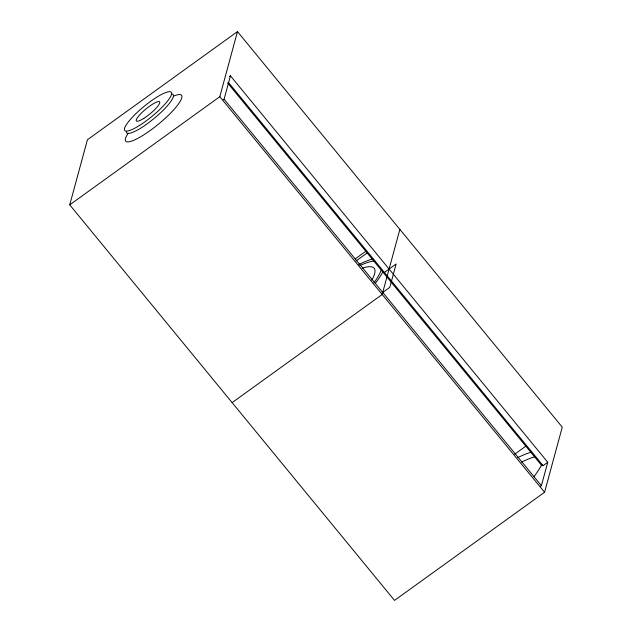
<?xml version="1.0" encoding="UTF-8"?>
<svg xmlns="http://www.w3.org/2000/svg" width="632" height="632" viewBox="0 0 632 632"><rect width="100%" height="100%" fill="white"/><g stroke="black" fill="none" stroke-linecap="round" stroke-linejoin="round"><path stroke-width="0.95" d="M69.741 204.847L87.421 139.751L237.482 31.6L562.259 427.153L544.579 492.249L394.518 600.4L69.741 204.847L219.802 96.696L237.482 31.6M223.207 99.84L224.083 99.208L230.443 75.816L547.754 462.276L541.395 485.668L540.518 486.308M399.874 229.377L382.186 294.473L232.126 402.623M383.276 271.776L383.158 272.1A5.712 1.209 -39.4 0 0 383.245 272.51L384.406 272.424L396.13 263.978L389.778 287.37L381.957 293.003M542.027 464.812L541.814 465.334A5.712 1.209 -39.4 0 0 541.901 465.737L543.062 465.658L547.754 462.276M229.558 76.448L230.443 75.816M355.974 261.016L367.145 252.966M514.669 454.218L525.864 446.153M355.097 258.954L366.331 250.928M228.231 82.215L543.062 465.658M227.654 83.013L541.837 465.666M224.083 99.208L541.395 485.668M219.802 96.696L544.579 492.249M172.18 94.034A30.099 6.375 -39.4 0 1 154.042 118.5A30.099 6.375 -39.4 0 1 126.274 131.804M173.911 95.969A36.119 7.647 -39.4 0 1 175.625 107.606A36.119 7.647 -39.4 0 1 138.487 137.981A36.119 7.647 -39.4 0 1 128.043 133.486M541.189 465.673A88.788 18.802 -39.4 0 1 533.977 476.631M517.758 457.6A88.788 18.802 -39.4 0 1 531.07 452.236M521.487 462.142A88.788 18.802 -39.4 0 1 534.798 456.778M382.976 271.594A88.788 18.802 -39.4 0 1 375.534 283.12M358.7 264.563A88.788 18.802 -39.4 0 1 372.904 258.867M381.452 269.374A84.269 17.846 -39.4 0 1 373.694 283.183M359.798 265.622A84.269 17.846 -39.4 0 1 374.705 260.85M362.334 268.15A75.24 15.934 -39.4 0 1 371.806 280.126M139.648 125.365A30.099 6.375 -39.4 0 0 171.311 92.359A30.099 6.375 -39.4 0 0 133.076 116.486A30.099 6.375 -39.4 0 0 139.648 125.365M143.827 118.382A15.05 3.184 -39.4 0 0 159.667 101.878A15.05 3.184 -39.4 0 0 140.541 113.942A15.05 3.184 -39.4 0 0 143.827 118.382"/></g></svg>
